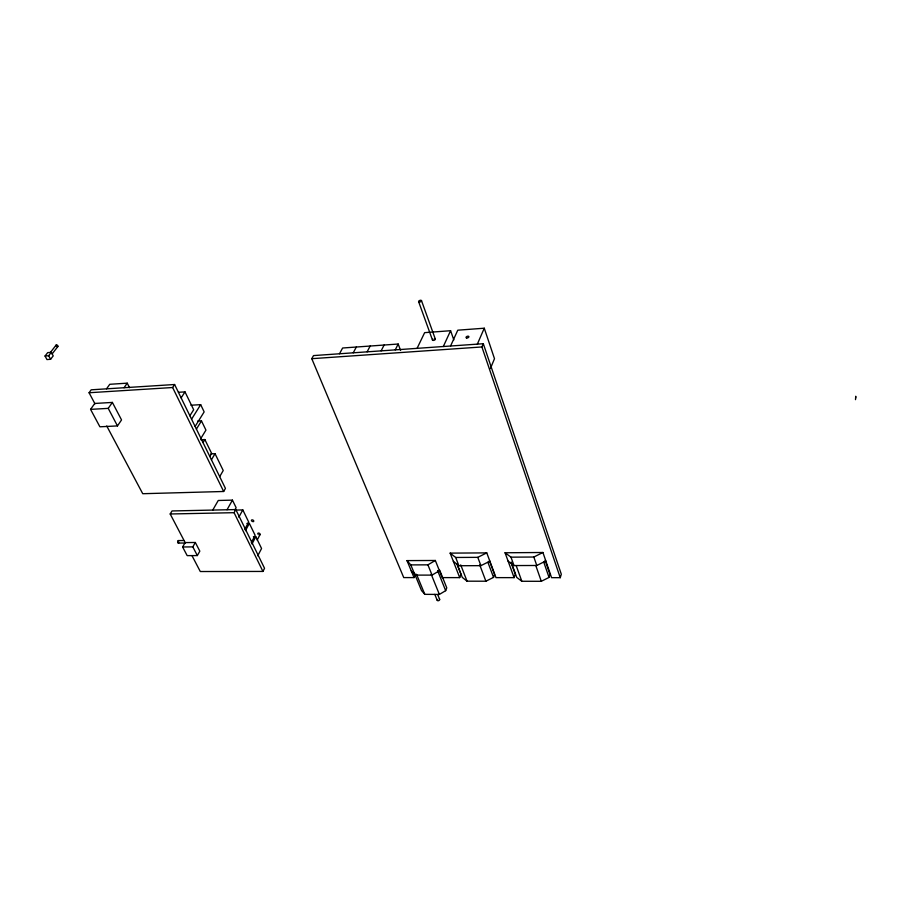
<?xml version="1.0" encoding="UTF-8"?>
<svg xmlns="http://www.w3.org/2000/svg" width="901" height="901" viewBox="0 0 901 901"><rect width="100%" height="100%" fill="white"/><g stroke="black" fill="none" stroke-linecap="round" stroke-linejoin="round"><path stroke-width="1.35" d="M855.5 399.65L855.736 396.249L855.691 398.062M542.92 552.493L505.056 552.764L510.98 557.156L533.831 557.032L542.92 552.482L551.57 577.665L560.253 577.676L561.312 574.23L483.308 343.72L313.525 355.591L311.78 358.688L403.738 577.586L414.043 577.597L415.384 574.309M511.216 562.145L516.735 577.406L521.825 581.269L541.31 581.303L549.036 577.417L549.97 574.489L545.105 560.366M414.043 577.597L406.993 560.602L435.329 560.478L442.188 577.609L459.713 577.62L450.14 553.124L486.765 552.887L495.989 577.631L514.099 577.642L515.248 574.252L510.98 562.472M456.92 563.621L462.281 577.383L467.045 581.179L485.898 581.213L493.545 577.395L494.57 574.511L489.389 560.625M459.713 577.62L460.974 574.286L456.953 563.981M414.28 573.047L421.533 590.572L424.81 594.345L439.373 594.435L445.668 590.684L446.761 587.835L439.699 570.187M490.381 368.599L494.491 358.699L484.265 328.212L457.776 330.183L450.568 346.007M560.253 577.676L481.911 346.953L483.308 343.72M477.35 344.137L484.265 328.212M443.315 346.513L450.59 330.712L424.641 332.649L417.084 348.349M395.269 349.87L398.174 344.024L342.617 348.011L339.497 353.778M381.146 350.861L384.108 345.038M192.172 556.007L200.292 571.527L262.946 571.437L264.545 568.306L235.803 509.572L172.012 510.957L170.188 513.987L185.155 542.593L182.621 546.986L187.171 555.635L197.342 555.568L199.831 551.153L195.337 542.481L185.155 542.593M367.135 351.84L370.153 346.04M257.742 555.816L261.56 548.506L255.828 536.726L253.35 536.759M257.168 540.037L260.051 534.586M251.965 544.013L255.828 536.726M353.26 352.809L356.323 347.031M251.289 542.639L255.163 535.352L249.363 523.413L246.863 523.458M244.757 529.292L248.687 522.028L242.808 509.921L235.274 510.09M245.432 530.689L249.363 523.413M238.821 517.174L242.808 509.921M234.789 510.101L236.13 507.691L232.435 500.134L218.245 500.483L212.76 510.067M262.946 571.437L234.08 512.68L235.803 509.572M227.029 509.763L232.435 500.134M106.746 425.993L142.741 493.714L223.673 491.484L225.441 488.398L174.591 384.513L91.181 389.818L89.075 392.746L94.965 403.828M197.342 555.568L192.825 546.884L195.337 542.481M219.686 476.64L223.234 470.525L215.046 453.699L210.913 453.856M211.431 459.78L215.046 453.699M209.82 456.492L211.645 453.44L204.865 439.564L200.743 439.744M203.018 442.594L204.865 439.564M200.923 438.314L205.946 430.115L201.475 420.902L197.567 421.105M196.407 429.079L201.475 420.902M195.112 426.443L204.155 411.892L200.675 404.662L190.933 405.213M191.564 419.179L200.675 404.662M189.886 415.755L193.67 409.741L184.998 391.89L178.454 392.284M181.135 397.87L184.998 391.89M89.075 392.746L172.62 387.52L174.591 384.513M117.468 425.914L121.545 419.934L112.377 402.42L94.763 403.457L90.562 409.369L99.898 426.804L117.468 425.914L108.233 408.367L112.377 402.42M124.056 387.723L127.232 383.162L129.553 387.7M106.532 388.838L109.753 384.299L127.232 383.162M50.591 359.285L53.215 355.884L51.301 352.347L47.685 352.618L45.05 356.019L46.976 359.567L50.591 359.285L48.665 355.737L45.05 356.019M52.123 353.935L57.822 346.57M50.4 352.471L56.099 345.106M48.665 355.737L51.301 352.347M411.216 570.772L415.023 575.108L432.052 575.108L439.44 570.727M406.993 560.602L410.8 564.904L427.907 564.848L435.329 560.467M508.096 561.12L514.009 565.558L536.782 565.49L545.837 560.951M450.14 553.124L455.681 557.471L477.778 557.347L486.765 552.876M453.361 561.357L458.891 565.727L480.92 565.659L489.862 561.199M311.78 358.688L481.911 346.953M90.562 409.369L108.233 408.367M170.188 513.987L234.08 512.68M178.364 540.577L183.736 540.51M178.319 543.066L185.043 542.999M182.621 546.986L192.825 546.884M172.62 387.52L223.673 491.484M410.8 564.904L415.023 575.108M416.532 574.275L424.81 594.345M434.8 594.378L437.199 600.269M437.728 594.626L439.632 599.334M427.907 564.848L432.052 575.108M431.207 574.275L439.373 594.435M437.571 570.502L445.668 590.684M460.715 564.882L467.045 581.179M455.681 557.471L458.891 565.727M398.174 344.024L400.585 350.399M477.778 557.347L480.92 565.659M479.704 564.814L485.898 581.213M487.88 562.247L493.545 577.395M505.056 552.752L514.099 577.642M421.488 300.63A1.532 0.777 -19.9 0 1 419.551 302.038A1.532 0.777 -19.9 0 1 419.111 300.765A1.532 0.777 -19.9 0 1 421.488 300.63L435.296 339.001M516.318 565.974L521.825 581.269M510.98 557.156L514.009 565.558M418.616 301.655L432.469 340.015M450.59 330.712L453.822 339.891M533.831 557.032L536.782 565.49M535.926 565.918L541.31 581.303M543.72 562.01L549.036 577.417M56.211 346.13A1.126 0.732 35.4 0 1 56.414 344.959A1.126 0.732 35.4 0 1 57.901 345.838A1.126 0.732 35.4 0 1 57.18 346.705M178.815 542.717A1.25 0.687 -89.3 0 1 177.846 542.684A1.25 0.687 -89.3 0 1 177.869 540.927A1.25 0.687 -89.3 0 1 178.849 540.96M258.035 534.203A1.25 0.788 27.4 0 1 258.441 533.054A1.25 0.788 27.4 0 1 260.085 534.023A1.25 0.788 27.4 0 1 259.116 534.834M251.875 521.24A1.261 0.8 27.8 0 1 251.875 519.888A1.261 0.8 27.8 0 1 253.677 520.744A1.261 0.8 27.8 0 1 252.742 521.656M439.328 598.985A1.306 0.867 -22.7 0 1 439.35 600.212A1.306 0.867 -22.7 0 1 437.661 600.685A1.306 0.867 -22.7 0 1 437.357 599.548M434.699 338.618A1.498 0.8 -19.9 0 1 434.992 339.767A1.498 0.8 -19.9 0 1 432.874 340.353A1.498 0.8 -19.9 0 1 432.953 339.114M466.65 337.976A1.52 0.811 -19.1 0 0 468.914 336.783A1.52 0.811 -19.1 0 0 466.808 336.49A1.52 0.811 -19.1 0 0 466.65 337.976"/></g></svg>
